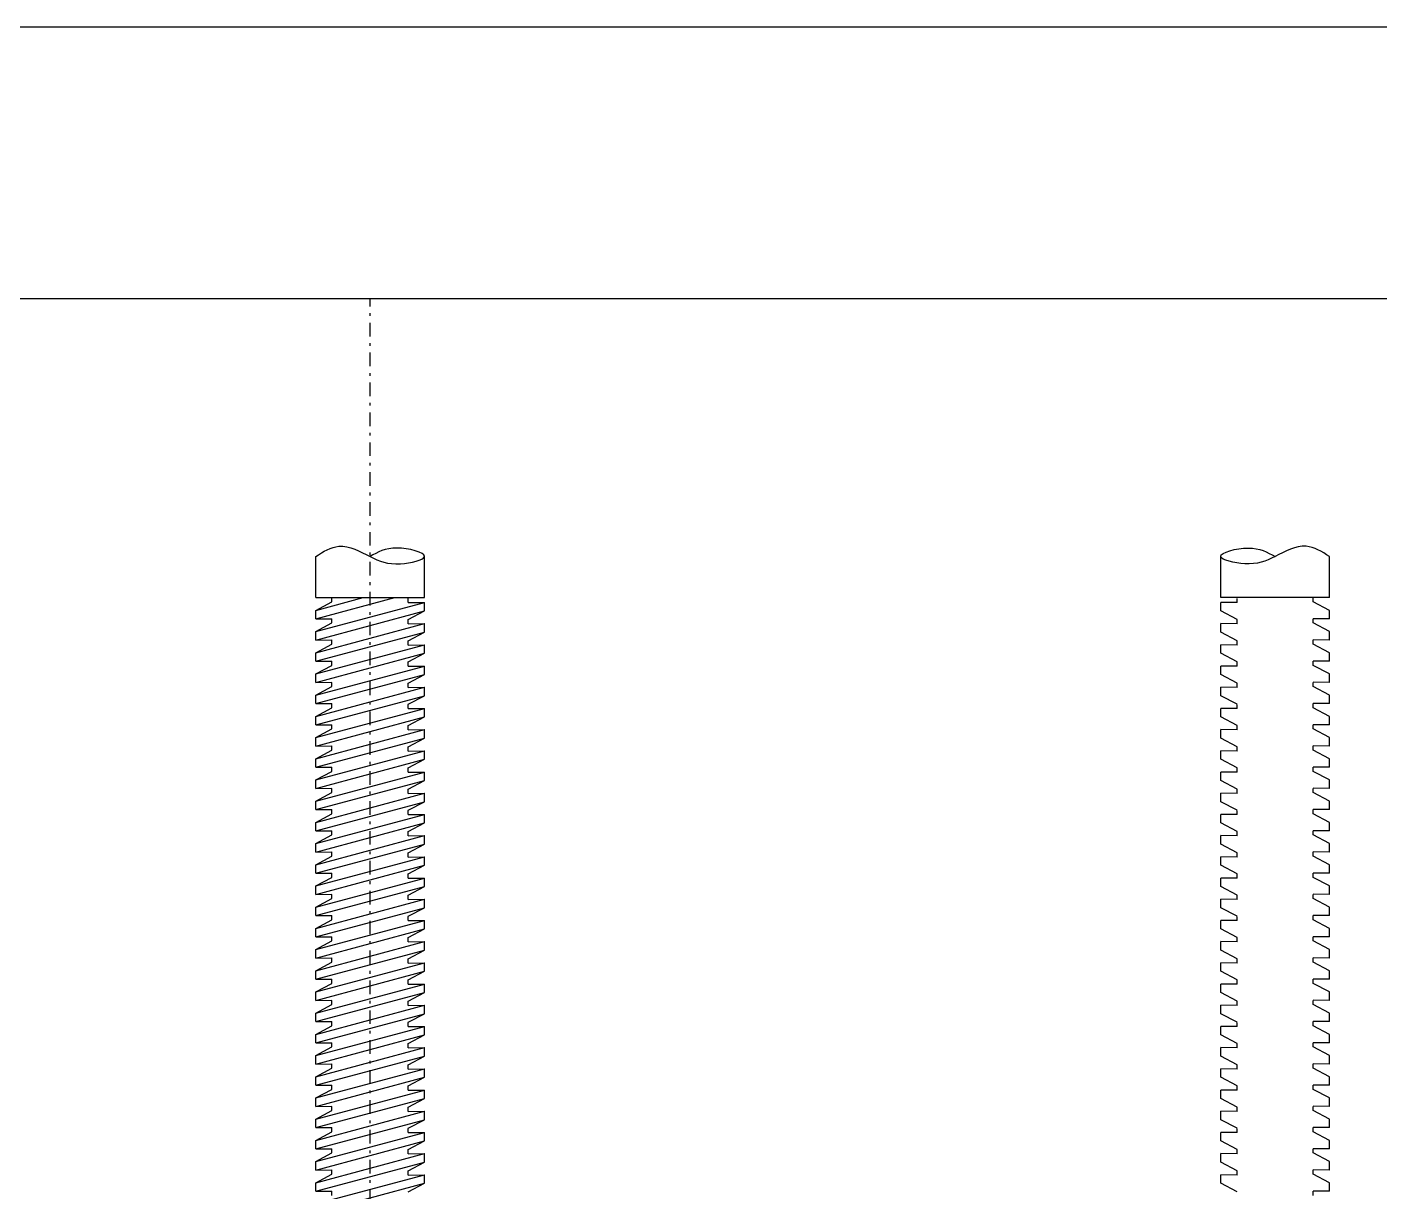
# Model space of a CAD drawing. Header units: metres. Extents: x -50 to 791, y -689 to 584.
# Drawn here: x 347.96 to 397.75, y 541.14 to 584 of the extents above; entities that cross this region are included whole.
import ezdxf

# ---------------------------------------------------------------- set-up
doc = ezdxf.new("R2010")
doc.units = ezdxf.units.M
doc.header["$MEASUREMENT"] = 0
doc.linetypes.add('DASHDOT', pattern=[1, 0.5, -0.25, 0, -0.25])

msp = doc.modelspace()

# ---------------------------------------------------------------- linework, layer by layer
at = {"color": 5, "linetype": 'DASHDOT'}
msp.add_line((360.580925, 226.120706), (360.580925, 574), dxfattribs=at)
at = {"color": 3}
for p, q in [((358.580925, 563.0073), (358.580925, 564.52165)), ((362.580925, 564.079096), (362.580925, 564.52165)), ((362.580925, 563.0073), (362.580925, 564.389679)), ((391.887838, 564.079096), (391.887838, 564.52165)), ((391.887838, 563.0073), (391.887838, 564.389679)), ((395.887838, 563.0073), (395.887838, 564.52165)), ((358.580925, 563.7873), (358.580925, 564.097882)), ((395.887838, 563.7873), (395.887838, 564.097882))]:
    msp.add_line(p, q, dxfattribs=at)
at = {"color": 1}
for p, q in [((358.580925, 563.0073), (362.580925, 563.0073)), ((358.580925, 562.537882), (360.332813, 563.0073)), ((358.580925, 562.2273), (361.491924, 563.0073)), ((358.580925, 562.537882), (359.180925, 562.853943)), ((358.580925, 561.757882), (362.580925, 562.829679)), ((359.180925, 562.853943), (359.180925, 563.009235)), ((361.980925, 562.824201), (361.980925, 562.979493)), ((361.980925, 562.824201), (362.580925, 562.829679)), ((362.580925, 562.519096), (362.580925, 562.829679)), ((395.887838, 563.0073), (391.887838, 563.0073)), ((392.487838, 562.824201), (391.887838, 562.829679)), ((391.887838, 562.519096), (391.887838, 562.829679)), ((392.487838, 562.824201), (392.487838, 562.979493)), ((395.287838, 562.853943), (395.287838, 563.009235)), ((395.887838, 562.537882), (395.287838, 562.853943)), ((358.580925, 562.2273), (358.580925, 562.537882)), ((358.580925, 561.4473), (362.580925, 562.519096)), ((358.580925, 562.2273), (359.180925, 562.232778)), ((359.180925, 562.073943), (359.180925, 562.229235)), ((361.980925, 562.203035), (362.580925, 562.519096)), ((361.980925, 562.044201), (361.980925, 562.199493)), ((392.487838, 562.203035), (391.887838, 562.519096)), ((392.487838, 562.044201), (392.487838, 562.199493)), ((395.887838, 562.2273), (395.287838, 562.232778)), ((395.287838, 562.073943), (395.287838, 562.229235)), ((395.887838, 562.2273), (395.887838, 562.537882)), ((358.580925, 561.757882), (359.180925, 562.073943)), ((358.580925, 560.977882), (362.580925, 562.049679)), ((358.580925, 561.4473), (358.580925, 561.757882)), ((358.580925, 560.6673), (362.580925, 561.739096)), ((361.980925, 562.044201), (362.580925, 562.049679)), ((361.980925, 561.423035), (362.580925, 561.739096)), ((362.580925, 561.739096), (362.580925, 562.049679)), ((392.487838, 562.044201), (391.887838, 562.049679)), ((391.887838, 561.739096), (391.887838, 562.049679)), ((392.487838, 561.423035), (391.887838, 561.739096)), ((395.887838, 561.757882), (395.287838, 562.073943)), ((395.887838, 561.4473), (395.887838, 561.757882)), ((358.580925, 561.4473), (359.180925, 561.452778)), ((358.580925, 560.977882), (359.180925, 561.293943)), ((358.580925, 560.197882), (362.580925, 561.269679)), ((359.180925, 561.293943), (359.180925, 561.449235)), ((361.980925, 561.264201), (361.980925, 561.419493)), ((361.980925, 561.264201), (362.580925, 561.269679)), ((362.580925, 560.959096), (362.580925, 561.269679)), ((392.487838, 561.264201), (391.887838, 561.269679)), ((391.887838, 560.959096), (391.887838, 561.269679)), ((392.487838, 561.264201), (392.487838, 561.419493)), ((395.887838, 561.4473), (395.287838, 561.452778)), ((395.287838, 561.293943), (395.287838, 561.449235)), ((395.887838, 560.977882), (395.287838, 561.293943)), ((358.580925, 560.6673), (358.580925, 560.977882)), ((358.580925, 559.8873), (362.580925, 560.959096)), ((358.580925, 560.6673), (359.180925, 560.672778)), ((359.180925, 560.513943), (359.180925, 560.669235)), ((361.980925, 560.643035), (362.580925, 560.959096)), ((361.980925, 560.484201), (361.980925, 560.639493)), ((392.487838, 560.643035), (391.887838, 560.959096)), ((392.487838, 560.484201), (392.487838, 560.639493)), ((395.887838, 560.6673), (395.287838, 560.672778)), ((395.287838, 560.513943), (395.287838, 560.669235)), ((395.887838, 560.6673), (395.887838, 560.977882)), ((358.580925, 560.197882), (359.180925, 560.513943)), ((358.580925, 559.417882), (362.580925, 560.489679)), ((358.580925, 559.8873), (358.580925, 560.197882)), ((358.580925, 559.1073), (362.580925, 560.179096)), ((361.980925, 560.484201), (362.580925, 560.489679)), ((361.980925, 559.863035), (362.580925, 560.179096)), ((362.580925, 560.179096), (362.580925, 560.489679)), ((392.487838, 560.484201), (391.887838, 560.489679)), ((391.887838, 560.179096), (391.887838, 560.489679)), ((392.487838, 559.863035), (391.887838, 560.179096)), ((395.887838, 560.197882), (395.287838, 560.513943)), ((395.887838, 559.8873), (395.887838, 560.197882)), ((358.580925, 559.8873), (359.180925, 559.892778)), ((358.580925, 559.417882), (359.180925, 559.733943)), ((358.580925, 558.637882), (362.580925, 559.709679)), ((359.180925, 559.733943), (359.180925, 559.889235)), ((361.980925, 559.704201), (361.980925, 559.859493)), ((361.980925, 559.704201), (362.580925, 559.709679)), ((362.580925, 559.399096), (362.580925, 559.709679)), ((392.487838, 559.704201), (391.887838, 559.709679)), ((391.887838, 559.399096), (391.887838, 559.709679)), ((392.487838, 559.704201), (392.487838, 559.859493)), ((395.887838, 559.8873), (395.287838, 559.892778)), ((395.287838, 559.733943), (395.287838, 559.889235)), ((395.887838, 559.417882), (395.287838, 559.733943)), ((358.580925, 559.1073), (358.580925, 559.417882)), ((358.580925, 558.3273), (362.580925, 559.399096)), ((361.980925, 559.083035), (362.580925, 559.399096)), ((392.487838, 559.083035), (391.887838, 559.399096)), ((395.887838, 559.1073), (395.887838, 559.417882)), ((358.580925, 559.1073), (359.180925, 559.112778)), ((358.580925, 558.637882), (359.180925, 558.953943)), ((358.580925, 557.857882), (362.580925, 558.929679)), ((358.580925, 558.3273), (358.580925, 558.637882)), ((359.180925, 558.953943), (359.180925, 559.109235)), ((361.980925, 558.924201), (361.980925, 559.079493)), ((361.980925, 558.924201), (362.580925, 558.929679)), ((362.580925, 558.619096), (362.580925, 558.929679)), ((392.487838, 558.924201), (391.887838, 558.929679)), ((391.887838, 558.619096), (391.887838, 558.929679)), ((392.487838, 558.924201), (392.487838, 559.079493)), ((395.887838, 559.1073), (395.287838, 559.112778)), ((395.287838, 558.953943), (395.287838, 559.109235)), ((395.887838, 558.637882), (395.287838, 558.953943)), ((395.887838, 558.3273), (395.887838, 558.637882)), ((358.580925, 557.5473), (362.580925, 558.619096)), ((358.580925, 558.3273), (359.180925, 558.332778)), ((358.580925, 557.857882), (359.180925, 558.173943)), ((358.580925, 557.077882), (362.580925, 558.149679)), ((359.180925, 558.173943), (359.180925, 558.329235)), ((361.980925, 558.303035), (362.580925, 558.619096)), ((361.980925, 558.144201), (361.980925, 558.299493)), ((361.980925, 558.144201), (362.580925, 558.149679)), ((362.580925, 557.839096), (362.580925, 558.149679)), ((392.487838, 558.303035), (391.887838, 558.619096)), ((392.487838, 558.144201), (391.887838, 558.149679)), ((391.887838, 557.839096), (391.887838, 558.149679)), ((392.487838, 558.144201), (392.487838, 558.299493)), ((395.887838, 558.3273), (395.287838, 558.332778)), ((395.287838, 558.173943), (395.287838, 558.329235)), ((395.887838, 557.857882), (395.287838, 558.173943)), ((358.580925, 557.5473), (358.580925, 557.857882)), ((358.580925, 556.7673), (362.580925, 557.839096)), ((361.980925, 557.523035), (362.580925, 557.839096)), ((392.487838, 557.523035), (391.887838, 557.839096)), ((395.887838, 557.5473), (395.887838, 557.857882)), ((358.580925, 557.5473), (359.180925, 557.552778)), ((358.580925, 557.077882), (359.180925, 557.393943)), ((358.580925, 556.297882), (362.580925, 557.369679)), ((359.180925, 557.393943), (359.180925, 557.549235)), ((361.980925, 557.364201), (361.980925, 557.519493)), ((361.980925, 557.364201), (362.580925, 557.369679)), ((362.580925, 557.059096), (362.580925, 557.369679)), ((392.487838, 557.364201), (391.887838, 557.369679)), ((391.887838, 557.059096), (391.887838, 557.369679)), ((392.487838, 557.364201), (392.487838, 557.519493)), ((395.887838, 557.5473), (395.287838, 557.552778)), ((395.287838, 557.393943), (395.287838, 557.549235)), ((395.887838, 557.077882), (395.287838, 557.393943)), ((358.580925, 556.7673), (358.580925, 557.077882)), ((358.580925, 555.9873), (362.580925, 557.059096)), ((358.580925, 556.7673), (359.180925, 556.772778)), ((359.180925, 556.613943), (359.180925, 556.769235)), ((361.980925, 556.743035), (362.580925, 557.059096)), ((361.980925, 556.584201), (361.980925, 556.739493)), ((392.487838, 556.743035), (391.887838, 557.059096)), ((392.487838, 556.584201), (392.487838, 556.739493)), ((395.887838, 556.7673), (395.287838, 556.772778)), ((395.287838, 556.613943), (395.287838, 556.769235)), ((395.887838, 556.7673), (395.887838, 557.077882)), ((358.580925, 556.297882), (359.180925, 556.613943)), ((358.580925, 555.517882), (362.580925, 556.589679)), ((358.580925, 555.9873), (358.580925, 556.297882)), ((358.580925, 555.2073), (362.580925, 556.279096)), ((361.980925, 556.584201), (362.580925, 556.589679)), ((361.980925, 555.963035), (362.580925, 556.279096)), ((362.580925, 556.279096), (362.580925, 556.589679)), ((392.487838, 556.584201), (391.887838, 556.589679)), ((391.887838, 556.279096), (391.887838, 556.589679)), ((392.487838, 555.963035), (391.887838, 556.279096)), ((395.887838, 556.297882), (395.287838, 556.613943)), ((395.887838, 555.9873), (395.887838, 556.297882)), ((358.580925, 555.9873), (359.180925, 555.992778)), ((358.580925, 555.517882), (359.180925, 555.833943)), ((358.580925, 554.737882), (362.580925, 555.809679)), ((359.180925, 555.833943), (359.180925, 555.989235)), ((361.980925, 555.804201), (361.980925, 555.959493)), ((361.980925, 555.804201), (362.580925, 555.809679)), ((362.580925, 555.499096), (362.580925, 555.809679)), ((392.487838, 555.804201), (391.887838, 555.809679)), ((391.887838, 555.499096), (391.887838, 555.809679)), ((392.487838, 555.804201), (392.487838, 555.959493)), ((395.887838, 555.9873), (395.287838, 555.992778)), ((395.287838, 555.833943), (395.287838, 555.989235)), ((395.887838, 555.517882), (395.287838, 555.833943)), ((358.580925, 555.2073), (358.580925, 555.517882)), ((358.580925, 554.4273), (362.580925, 555.499096)), ((358.580925, 555.2073), (359.180925, 555.212778)), ((359.180925, 555.053943), (359.180925, 555.209235)), ((361.980925, 555.183035), (362.580925, 555.499096)), ((361.980925, 555.024201), (361.980925, 555.179493)), ((392.487838, 555.183035), (391.887838, 555.499096)), ((392.487838, 555.024201), (392.487838, 555.179493)), ((395.887838, 555.2073), (395.287838, 555.212778)), ((395.287838, 555.053943), (395.287838, 555.209235)), ((395.887838, 555.2073), (395.887838, 555.517882)), ((358.580925, 554.737882), (359.180925, 555.053943)), ((358.580925, 553.957882), (362.580925, 555.029679)), ((358.580925, 554.4273), (358.580925, 554.737882)), ((358.580925, 553.6473), (362.580925, 554.719096)), ((361.980925, 555.024201), (362.580925, 555.029679)), ((361.980925, 554.403035), (362.580925, 554.719096)), ((362.580925, 554.719096), (362.580925, 555.029679)), ((392.487838, 555.024201), (391.887838, 555.029679)), ((391.887838, 554.719096), (391.887838, 555.029679)), ((392.487838, 554.403035), (391.887838, 554.719096)), ((395.887838, 554.737882), (395.287838, 555.053943)), ((395.887838, 554.4273), (395.887838, 554.737882)), ((358.580925, 554.4273), (359.180925, 554.432778)), ((358.580925, 553.957882), (359.180925, 554.273943)), ((358.580925, 553.177882), (362.580925, 554.249679)), ((359.180925, 554.273943), (359.180925, 554.429235)), ((361.980925, 554.244201), (361.980925, 554.399493)), ((361.980925, 554.244201), (362.580925, 554.249679)), ((362.580925, 553.939096), (362.580925, 554.249679)), ((392.487838, 554.244201), (391.887838, 554.249679)), ((391.887838, 553.939096), (391.887838, 554.249679)), ((392.487838, 554.244201), (392.487838, 554.399493)), ((395.887838, 554.4273), (395.287838, 554.432778)), ((395.287838, 554.273943), (395.287838, 554.429235)), ((395.887838, 553.957882), (395.287838, 554.273943)), ((358.580925, 553.6473), (358.580925, 553.957882)), ((358.580925, 552.8673), (362.580925, 553.939096)), ((358.580925, 553.6473), (359.180925, 553.652778)), ((359.180925, 553.493943), (359.180925, 553.649235)), ((361.980925, 553.623035), (362.580925, 553.939096)), ((392.487838, 553.623035), (391.887838, 553.939096)), ((395.887838, 553.6473), (395.287838, 553.652778)), ((395.287838, 553.493943), (395.287838, 553.649235)), ((395.887838, 553.6473), (395.887838, 553.957882)), ((358.580925, 553.177882), (359.180925, 553.493943)), ((358.580925, 552.397882), (362.580925, 553.469679)), ((358.580925, 552.8673), (358.580925, 553.177882)), ((358.580925, 552.0873), (362.580925, 553.159096)), ((361.980925, 553.464201), (361.980925, 553.619493)), ((361.980925, 553.464201), (362.580925, 553.469679)), ((361.980925, 552.843035), (362.580925, 553.159096)), ((362.580925, 553.159096), (362.580925, 553.469679)), ((392.487838, 553.464201), (391.887838, 553.469679)), ((391.887838, 553.159096), (391.887838, 553.469679)), ((392.487838, 552.843035), (391.887838, 553.159096)), ((392.487838, 553.464201), (392.487838, 553.619493)), ((395.887838, 553.177882), (395.287838, 553.493943)), ((395.887838, 552.8673), (395.887838, 553.177882)), ((358.580925, 552.8673), (359.180925, 552.872778)), ((358.580925, 552.397882), (359.180925, 552.713943)), ((358.580925, 551.617882), (362.580925, 552.689679)), ((359.180925, 552.713943), (359.180925, 552.869235)), ((361.980925, 552.684201), (361.980925, 552.839493)), ((361.980925, 552.684201), (362.580925, 552.689679)), ((362.580925, 552.379096), (362.580925, 552.689679)), ((392.487838, 552.684201), (391.887838, 552.689679)), ((391.887838, 552.379096), (391.887838, 552.689679)), ((392.487838, 552.684201), (392.487838, 552.839493)), ((395.887838, 552.8673), (395.287838, 552.872778)), ((395.287838, 552.713943), (395.287838, 552.869235)), ((395.887838, 552.397882), (395.287838, 552.713943)), ((358.580925, 552.0873), (358.580925, 552.397882)), ((358.580925, 551.3073), (362.580925, 552.379096)), ((361.980925, 552.063035), (362.580925, 552.379096)), ((392.487838, 552.063035), (391.887838, 552.379096)), ((395.887838, 552.0873), (395.887838, 552.397882)), ((358.580925, 552.0873), (359.180925, 552.092778)), ((358.580925, 551.617882), (359.180925, 551.933943)), ((358.580925, 550.837882), (362.580925, 551.909679)), ((359.180925, 551.933943), (359.180925, 552.089235)), ((361.980925, 551.904201), (361.980925, 552.059493)), ((361.980925, 551.904201), (362.580925, 551.909679)), ((362.580925, 551.599096), (362.580925, 551.909679)), ((392.487838, 551.904201), (391.887838, 551.909679)), ((391.887838, 551.599096), (391.887838, 551.909679)), ((392.487838, 551.904201), (392.487838, 552.059493)), ((395.887838, 552.0873), (395.287838, 552.092778)), ((395.287838, 551.933943), (395.287838, 552.089235)), ((395.887838, 551.617882), (395.287838, 551.933943)), ((358.580925, 551.3073), (358.580925, 551.617882)), ((358.580925, 550.5273), (362.580925, 551.599096)), ((358.580925, 551.3073), (359.180925, 551.312778)), ((358.580925, 550.837882), (359.180925, 551.153943)), ((359.180925, 551.153943), (359.180925, 551.309235)), ((361.980925, 551.283035), (362.580925, 551.599096)), ((361.980925, 551.124201), (361.980925, 551.279493)), ((392.487838, 551.283035), (391.887838, 551.599096)), ((392.487838, 551.124201), (392.487838, 551.279493)), ((395.887838, 551.3073), (395.287838, 551.312778)), ((395.287838, 551.153943), (395.287838, 551.309235)), ((395.887838, 550.837882), (395.287838, 551.153943)), ((395.887838, 551.3073), (395.887838, 551.617882)), ((358.580925, 550.057882), (362.580925, 551.129679)), ((358.580925, 550.5273), (358.580925, 550.837882)), ((358.580925, 549.7473), (362.580925, 550.819096)), ((361.980925, 551.124201), (362.580925, 551.129679)), ((361.980925, 550.503035), (362.580925, 550.819096)), ((362.580925, 550.819096), (362.580925, 551.129679)), ((392.487838, 551.124201), (391.887838, 551.129679)), ((391.887838, 550.819096), (391.887838, 551.129679)), ((392.487838, 550.503035), (391.887838, 550.819096)), ((395.887838, 550.5273), (395.887838, 550.837882)), ((358.580925, 550.5273), (359.180925, 550.532778)), ((358.580925, 550.057882), (359.180925, 550.373943)), ((358.580925, 549.277882), (362.580925, 550.349679)), ((359.180925, 550.373943), (359.180925, 550.529235)), ((361.980925, 550.344201), (361.980925, 550.499493)), ((361.980925, 550.344201), (362.580925, 550.349679)), ((362.580925, 550.039096), (362.580925, 550.349679)), ((392.487838, 550.344201), (391.887838, 550.349679)), ((391.887838, 550.039096), (391.887838, 550.349679)), ((392.487838, 550.344201), (392.487838, 550.499493)), ((395.887838, 550.5273), (395.287838, 550.532778)), ((395.287838, 550.373943), (395.287838, 550.529235)), ((395.887838, 550.057882), (395.287838, 550.373943)), ((358.580925, 549.7473), (358.580925, 550.057882)), ((358.580925, 548.9673), (362.580925, 550.039096)), ((358.580925, 549.7473), (359.180925, 549.752778)), ((359.180925, 549.593943), (359.180925, 549.749235)), ((361.980925, 549.723035), (362.580925, 550.039096)), ((361.980925, 549.564201), (361.980925, 549.719493)), ((392.487838, 549.723035), (391.887838, 550.039096)), ((392.487838, 549.564201), (392.487838, 549.719493)), ((395.887838, 549.7473), (395.287838, 549.752778)), ((395.287838, 549.593943), (395.287838, 549.749235)), ((395.887838, 549.7473), (395.887838, 550.057882)), ((358.580925, 549.277882), (359.180925, 549.593943)), ((358.580925, 548.497882), (362.580925, 549.569679)), ((358.580925, 548.9673), (358.580925, 549.277882)), ((358.580925, 548.1873), (362.580925, 549.259096)), ((361.980925, 549.564201), (362.580925, 549.569679)), ((361.980925, 548.943035), (362.580925, 549.259096)), ((362.580925, 549.259096), (362.580925, 549.569679)), ((392.487838, 549.564201), (391.887838, 549.569679)), ((391.887838, 549.259096), (391.887838, 549.569679)), ((392.487838, 548.943035), (391.887838, 549.259096)), ((395.887838, 549.277882), (395.287838, 549.593943)), ((395.887838, 548.9673), (395.887838, 549.277882)), ((358.580925, 548.9673), (359.180925, 548.972778)), ((358.580925, 548.497882), (359.180925, 548.813943)), ((358.580925, 547.717882), (362.580925, 548.789679)), ((359.180925, 548.813943), (359.180925, 548.969235)), ((361.980925, 548.784201), (361.980925, 548.939493)), ((361.980925, 548.784201), (362.580925, 548.789679)), ((362.580925, 548.479096), (362.580925, 548.789679)), ((392.487838, 548.784201), (391.887838, 548.789679)), ((391.887838, 548.479096), (391.887838, 548.789679)), ((392.487838, 548.784201), (392.487838, 548.939493)), ((395.887838, 548.9673), (395.287838, 548.972778)), ((395.287838, 548.813943), (395.287838, 548.969235)), ((395.887838, 548.497882), (395.287838, 548.813943)), ((358.580925, 548.1873), (358.580925, 548.497882)), ((358.580925, 547.4073), (362.580925, 548.479096)), ((358.580925, 548.1873), (359.180925, 548.192778)), ((359.180925, 548.033943), (359.180925, 548.189235)), ((361.980925, 548.163035), (362.580925, 548.479096)), ((392.487838, 548.163035), (391.887838, 548.479096)), ((395.887838, 548.1873), (395.287838, 548.192778)), ((395.287838, 548.033943), (395.287838, 548.189235)), ((395.887838, 548.1873), (395.887838, 548.497882)), ((358.580925, 547.717882), (359.180925, 548.033943)), ((358.580925, 546.937882), (362.580925, 548.009679)), ((358.580925, 547.4073), (358.580925, 547.717882)), ((358.580925, 546.6273), (362.580925, 547.699096)), ((361.980925, 548.004201), (361.980925, 548.159493)), ((361.980925, 548.004201), (362.580925, 548.009679)), ((361.980925, 547.383035), (362.580925, 547.699096)), ((362.580925, 547.699096), (362.580925, 548.009679)), ((392.487838, 548.004201), (391.887838, 548.009679)), ((391.887838, 547.699096), (391.887838, 548.009679)), ((392.487838, 547.383035), (391.887838, 547.699096)), ((392.487838, 548.004201), (392.487838, 548.159493)), ((395.887838, 547.717882), (395.287838, 548.033943)), ((395.887838, 547.4073), (395.887838, 547.717882)), ((358.580925, 547.4073), (359.180925, 547.412778)), ((358.580925, 546.937882), (359.180925, 547.253943)), ((358.580925, 546.157882), (362.580925, 547.229679)), ((359.180925, 547.253943), (359.180925, 547.409235)), ((361.980925, 547.224201), (361.980925, 547.379493)), ((361.980925, 547.224201), (362.580925, 547.229679)), ((362.580925, 546.919096), (362.580925, 547.229679)), ((392.487838, 547.224201), (391.887838, 547.229679)), ((391.887838, 546.919096), (391.887838, 547.229679)), ((392.487838, 547.224201), (392.487838, 547.379493)), ((395.887838, 547.4073), (395.287838, 547.412778)), ((395.287838, 547.253943), (395.287838, 547.409235)), ((395.887838, 546.937882), (395.287838, 547.253943)), ((358.580925, 546.6273), (358.580925, 546.937882)), ((358.580925, 545.8473), (362.580925, 546.919096)), ((361.980925, 546.603035), (362.580925, 546.919096)), ((392.487838, 546.603035), (391.887838, 546.919096)), ((395.887838, 546.6273), (395.887838, 546.937882)), ((358.580925, 546.6273), (359.180925, 546.632778)), ((358.580925, 546.157882), (359.180925, 546.473943)), ((358.580925, 545.377882), (362.580925, 546.449679)), ((359.180925, 546.473943), (359.180925, 546.629235)), ((361.980925, 546.444201), (361.980925, 546.599493)), ((361.980925, 546.444201), (362.580925, 546.449679)), ((362.580925, 546.139096), (362.580925, 546.449679)), ((392.487838, 546.444201), (391.887838, 546.449679)), ((391.887838, 546.139096), (391.887838, 546.449679)), ((392.487838, 546.444201), (392.487838, 546.599493)), ((395.887838, 546.6273), (395.287838, 546.632778)), ((395.287838, 546.473943), (395.287838, 546.629235)), ((395.887838, 546.157882), (395.287838, 546.473943)), ((358.580925, 545.8473), (358.580925, 546.157882)), ((358.580925, 545.0673), (362.580925, 546.139096)), ((358.580925, 545.8473), (359.180925, 545.852778)), ((358.580925, 545.377882), (359.180925, 545.693943)), ((359.180925, 545.693943), (359.180925, 545.849235)), ((361.980925, 545.823035), (362.580925, 546.139096)), ((361.980925, 545.664201), (361.980925, 545.819493)), ((392.487838, 545.823035), (391.887838, 546.139096)), ((392.487838, 545.664201), (392.487838, 545.819493)), ((395.887838, 545.8473), (395.287838, 545.852778)), ((395.287838, 545.693943), (395.287838, 545.849235)), ((395.887838, 545.377882), (395.287838, 545.693943)), ((395.887838, 545.8473), (395.887838, 546.157882)), ((358.580925, 544.597882), (362.580925, 545.669679)), ((358.580925, 545.0673), (358.580925, 545.377882)), ((358.580925, 544.2873), (362.580925, 545.359096)), ((361.980925, 545.664201), (362.580925, 545.669679)), ((361.980925, 545.043035), (362.580925, 545.359096)), ((362.580925, 545.359096), (362.580925, 545.669679)), ((392.487838, 545.664201), (391.887838, 545.669679)), ((391.887838, 545.359096), (391.887838, 545.669679)), ((392.487838, 545.043035), (391.887838, 545.359096)), ((395.887838, 545.0673), (395.887838, 545.377882)), ((358.580925, 545.0673), (359.180925, 545.072778)), ((358.580925, 544.597882), (359.180925, 544.913943)), ((358.580925, 543.817882), (362.580925, 544.889679)), ((359.180925, 544.913943), (359.180925, 545.069235)), ((361.980925, 544.884201), (361.980925, 545.039493)), ((361.980925, 544.884201), (362.580925, 544.889679)), ((362.580925, 544.579096), (362.580925, 544.889679)), ((392.487838, 544.884201), (391.887838, 544.889679)), ((391.887838, 544.579096), (391.887838, 544.889679)), ((392.487838, 544.884201), (392.487838, 545.039493)), ((395.887838, 545.0673), (395.287838, 545.072778)), ((395.287838, 544.913943), (395.287838, 545.069235)), ((395.887838, 544.597882), (395.287838, 544.913943)), ((358.580925, 544.2873), (358.580925, 544.597882)), ((358.580925, 543.5073), (362.580925, 544.579096)), ((358.580925, 544.2873), (359.180925, 544.292778)), ((359.180925, 544.133943), (359.180925, 544.289235)), ((361.980925, 544.263035), (362.580925, 544.579096)), ((361.980925, 544.104201), (361.980925, 544.259493)), ((392.487838, 544.263035), (391.887838, 544.579096)), ((392.487838, 544.104201), (392.487838, 544.259493)), ((395.887838, 544.2873), (395.287838, 544.292778)), ((395.287838, 544.133943), (395.287838, 544.289235)), ((395.887838, 544.2873), (395.887838, 544.597882)), ((358.580925, 543.817882), (359.180925, 544.133943)), ((358.580925, 543.037882), (362.580925, 544.109679)), ((358.580925, 543.5073), (358.580925, 543.817882)), ((358.580925, 542.7273), (362.580925, 543.799096)), ((361.980925, 544.104201), (362.580925, 544.109679)), ((361.980925, 543.483035), (362.580925, 543.799096)), ((362.580925, 543.799096), (362.580925, 544.109679)), ((391.887838, 543.799096), (391.887838, 544.109679)), ((392.487838, 544.104201), (391.887838, 544.109679)), ((392.487838, 543.483035), (391.887838, 543.799096)), ((395.887838, 543.817882), (395.287838, 544.133943)), ((395.887838, 543.5073), (395.887838, 543.817882)), ((358.580925, 543.5073), (359.180925, 543.512778)), ((358.580925, 543.037882), (359.180925, 543.353943)), ((358.580925, 542.257882), (362.580925, 543.329679)), ((359.180925, 543.353943), (359.180925, 543.509235)), ((361.980925, 543.324201), (361.980925, 543.479493)), ((361.980925, 543.324201), (362.580925, 543.329679)), ((362.580925, 543.019096), (362.580925, 543.329679)), ((392.487838, 543.324201), (391.887838, 543.329679)), ((391.887838, 543.019096), (391.887838, 543.329679)), ((392.487838, 543.324201), (392.487838, 543.479493)), ((395.887838, 543.5073), (395.287838, 543.512778)), ((395.287838, 543.353943), (395.287838, 543.509235)), ((395.887838, 543.037882), (395.287838, 543.353943)), ((358.580925, 542.7273), (358.580925, 543.037882)), ((358.580925, 541.9473), (362.580925, 543.019096)), ((358.580925, 542.7273), (359.180925, 542.732778)), ((359.180925, 542.573943), (359.180925, 542.729235)), ((361.980925, 542.703035), (362.580925, 543.019096)), ((361.980925, 542.544201), (361.980925, 542.699493)), ((392.487838, 542.703035), (391.887838, 543.019096)), ((392.487838, 542.544201), (392.487838, 542.699493)), ((395.887838, 542.7273), (395.287838, 542.732778)), ((395.287838, 542.573943), (395.287838, 542.729235)), ((395.887838, 542.7273), (395.887838, 543.037882)), ((358.580925, 542.257882), (359.180925, 542.573943)), ((358.580925, 541.477882), (362.580925, 542.549679)), ((358.580925, 541.9473), (358.580925, 542.257882)), ((358.580925, 541.1673), (362.580925, 542.239096)), ((361.980925, 542.544201), (362.580925, 542.549679)), ((361.980925, 541.923035), (362.580925, 542.239096)), ((362.580925, 542.239096), (362.580925, 542.549679)), ((392.487838, 542.544201), (391.887838, 542.549679)), ((391.887838, 542.239096), (391.887838, 542.549679)), ((392.487838, 541.923035), (391.887838, 542.239096)), ((395.887838, 542.257882), (395.287838, 542.573943)), ((395.887838, 541.9473), (395.887838, 542.257882)), ((358.580925, 541.9473), (359.180925, 541.952778)), ((358.580925, 541.477882), (359.180925, 541.793943)), ((358.580925, 540.697882), (362.580925, 541.769679)), ((359.180925, 541.793943), (359.180925, 541.949235)), ((361.980925, 541.764201), (361.980925, 541.919493)), ((361.980925, 541.764201), (362.580925, 541.769679)), ((362.580925, 541.459096), (362.580925, 541.769679)), ((392.487838, 541.764201), (391.887838, 541.769679)), ((391.887838, 541.459096), (391.887838, 541.769679)), ((392.487838, 541.764201), (392.487838, 541.919493)), ((395.887838, 541.9473), (395.287838, 541.952778)), ((395.287838, 541.793943), (395.287838, 541.949235)), ((395.887838, 541.477882), (395.287838, 541.793943)), ((358.580925, 541.1673), (358.580925, 541.477882)), ((358.580925, 540.3873), (362.580925, 541.459096)), ((361.980925, 541.143035), (362.580925, 541.459096)), ((392.487838, 541.143035), (391.887838, 541.459096)), ((395.887838, 541.1673), (395.887838, 541.477882)), ((358.580925, 541.1673), (359.180925, 541.172778)), ((359.180925, 541.013943), (359.180925, 541.169235)), ((395.887838, 541.1673), (395.287838, 541.172778)), ((395.287838, 541.013943), (395.287838, 541.169235))]:
    msp.add_line(p, q, dxfattribs=at)
at = {"color": 2}
msp.add_lwpolyline([(-50, -10), (791, -10), (791, 584), (-50, 584)], close=True, dxfattribs=at)
at = {"color": 6}
msp.add_lwpolyline([(0, 0), (781, 0), (781, 574), (0, 574)], close=True, dxfattribs=at)
at = {"color": 3}
for points in [[(358.580925, 564.52165), (359.438635, 564.897155), (360.580925, 564.52165), (361.699601, 564.252035), (362.580925, 564.52165), (361.570402, 564.832643), (360.580925, 564.52165)], [(395.887838, 564.52165), (395.030127, 564.897155), (393.887838, 564.52165), (392.769161, 564.252035), (391.887838, 564.52165), (392.89836, 564.832643), (393.887838, 564.52165)]]:
    msp.add_spline(points, degree=3, dxfattribs=at)

doc.saveas('drawing.dxf')
